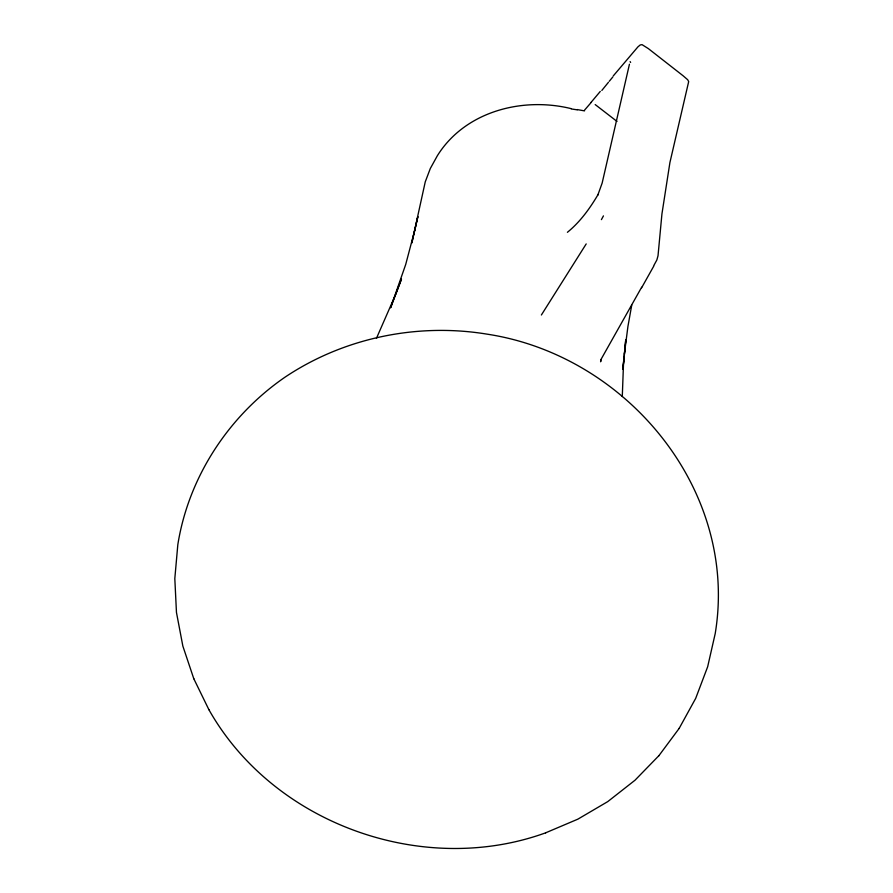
<?xml version="1.0" encoding="UTF-8"?>
<svg xmlns="http://www.w3.org/2000/svg" width="893" height="893" viewBox="0 0 893 893"><rect width="100%" height="100%" fill="white"/><g stroke="black" fill="none" stroke-linecap="round" stroke-linejoin="round"><path stroke-width="1.34" d="M622.287 396.548L623.459 365.014L625.759 339.664L623.024 367.67M193.803 678.747L182.853 646.085L176.457 612.431L174.816 578.586L177.819 544.685C188.557 477.052 228.753 415.87 284.979 377.192C343.705 337.844 417.154 322.697 486.785 334.105C626.886 355.258 738.891 490.357 715.204 633.617L707.658 666.77L695.692 698.359L679.149 728.431M622.856 369.423L624.028 357.367M600.844 359.79L600.621 361.788L600.81 360.482M624.363 354.097L627.924 326.481L631.742 305.082M414.698 230.372L417.879 216.619L411.818 242.996L425.247 181.871L430.314 168.498L437.403 155.65C465.041 111.402 522.316 96.645 571.029 108.6M629.442 64.229L602.15 183.065L597.875 194.964L598.187 194.339C589.949 208.382 580.115 221.977 567.412 232.303M414.999 229.255L405.712 264.451L390.609 307.806L401.47 279.074L396.302 292.725M395.878 293.92L376.433 338.358M603.445 215.883L601.413 219.633M600.822 359.745L641.643 287.245M654 265.21L656.846 259.997L658.018 255.778L661.936 213.94L669.917 162.537L688.682 81.598L687.688 79.734L683.089 75.76L648.351 48.613L642.056 44.65L640.236 44.951L637.937 46.86L613.268 75.916M653.843 265.98L641.632 287.747M586.199 243.923L541.381 314.995M545.601 832.845L577.86 819.16L607.753 801.613L634.979 780.248L658.989 755.567M658.855 755.746L679.283 728.253M601.837 90.439L608.412 82.335M591.367 102.248L584.558 110.118M609.26 81.285L612.81 76.988M591.155 102.271L600.263 91.443M208.828 709.544L208.906 709.701C273.414 823.982 422.813 877.395 545.735 832.801M584.535 110.888L577.146 109.56M571.341 108.957L577.224 109.828M595.185 104.57L617.018 121.426M630.123 61.584L630.625 62.465M193.714 678.568L208.906 709.701"/></g></svg>
